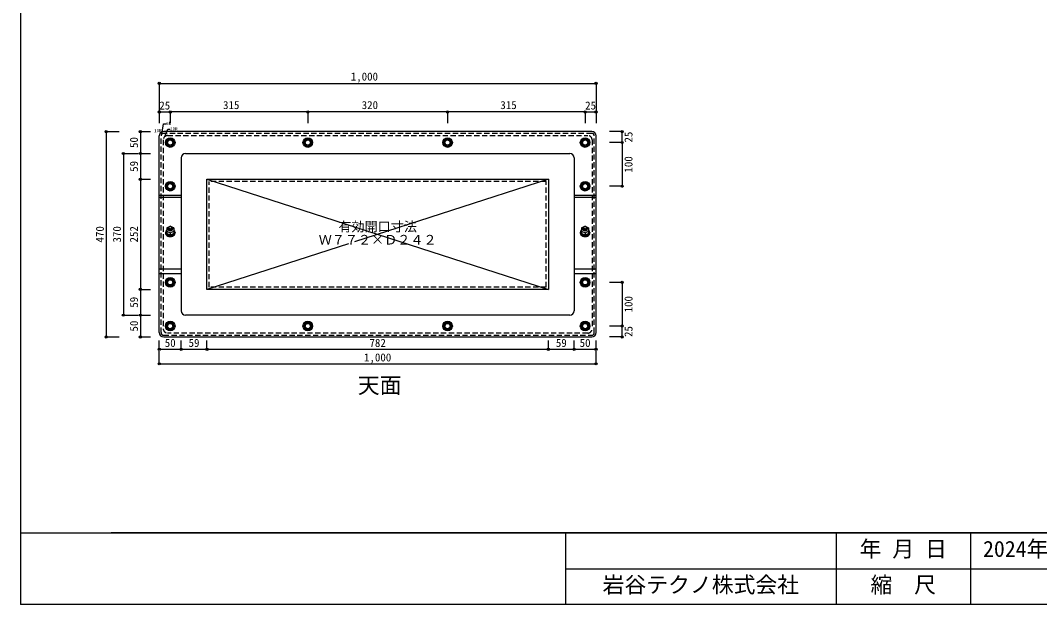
# Model space of a CAD drawing. Units: millimetres at full size, sheet at 1:10. Extents: x -10475 to 9199, y -10092 to 10143.
# Drawn here: x -6012 to -3678, y -1668 to -331 of the extents above; entities that cross this region are included whole.
import ezdxf
from ezdxf.enums import TextEntityAlignment as Align

# ---------------------------------------------------------------- set-up
doc = ezdxf.new("R2010")
doc.units = ezdxf.units.MM
doc.header["$LTSCALE"] = 10
doc.header["$PDMODE"] = 32
doc.header["$PDSIZE"] = 5
doc.linetypes.add('DASHED1', pattern=[1.8, 1.2, -0.6])
for name, color, linetype in [('0-0_FRP', 7, 'Continuous'), ('0-3_開口寸法', 2, 'DASHED1'), ('0-8_FRP寸法', 3, 'Continuous'), ('0-F_図面枠', 7, 'Continuous'), ('3-4', 4, 'Continuous')]:
    doc.layers.add(name, color=color, linetype=linetype)
doc.styles.add('ＭＳ ゴシック', font='')
doc.styles.get('ＭＳ ゴシック').set_extended_font_data('MS Gothic')

msp = doc.modelspace()

# ---------------------------------------------------------------- linework, layer by layer
at = {"layer": '0-0_FRP', "color": 4}
for p, q in [((-5681.01, -596.84), (-5673.78, -579.87)), ((-5673.78, -579.87), (-5668.62, -579.87)), ((-5693.41, -1045.47), (-5693.41, -595.47)), ((-4703.41, -585.47), (-5683.41, -585.47)), ((-4693.41, -1045.47), (-4693.41, -595.47)), ((-5643.41, -645.47), (-5643.41, -995.47)), ((-5633.41, -635.47), (-4753.41, -635.47)), ((-4743.41, -645.47), (-4743.41, -995.47)), ((-5584.41, -694.47), (-4802.41, -946.47)), ((-4802.41, -694.47), (-5246.35, -837.53)), ((-5693.41, -730.55), (-5643.41, -730.55)), ((-5693.41, -735.3), (-5643.41, -735.3)), ((-4743.41, -730.55), (-4693.41, -730.55)), ((-4743.41, -735.3), (-4693.41, -735.3)), ((-5677.46, -814.57), (-5677.46, -816.19)), ((-5659.36, -814.57), (-5659.36, -816.19)), ((-4727.46, -814.57), (-4727.46, -816.19)), ((-4709.36, -814.57), (-4709.36, -816.19)), ((-5664.67, -820.95), (-5665.12, -820.51)), ((-5664.67, -820.95), (-5664.82, -822.62)), ((-5663.91, -822.27), (-5664.74, -821.69)), ((-5663.73, -820.57), (-5664.23, -820.09)), ((-5663.73, -820.57), (-5663.91, -822.27)), ((-4714.67, -820.95), (-4715.12, -820.51)), ((-4714.67, -820.95), (-4714.82, -822.62)), ((-4713.91, -822.27), (-4714.74, -821.69)), ((-4713.73, -820.57), (-4714.23, -820.09)), ((-4713.73, -820.57), (-4713.91, -822.27)), ((-5693.41, -899.3), (-5643.41, -899.3)), ((-4743.41, -899.3), (-4693.41, -899.3)), ((-5693.41, -910.4), (-5643.41, -910.4)), ((-4743.41, -910.4), (-4693.41, -910.4)), ((-4802.41, -946.47), (-5584.41, -946.47)), ((-4753.41, -1005.47), (-5633.41, -1005.47)), ((-5683.41, -1055.47), (-4703.41, -1055.47))]:
    msp.add_line(p, q, dxfattribs=at)
at = {"layer": '0-0_FRP', "linetype": 'DASHED1'}
for p, q in [((-5689.41, -1045.47), (-5689.41, -595.47)), ((-5684.41, -604.47), (-5684.41, -1036.47)), ((-4703.41, -589.47), (-5683.41, -589.47)), ((-5674.41, -594.47), (-4712.41, -594.47)), ((-4702.41, -604.47), (-4702.41, -1036.47)), ((-4697.41, -1045.47), (-4697.41, -595.47)), ((-4712.41, -1046.47), (-5674.41, -1046.47)), ((-5683.41, -1051.47), (-4703.41, -1051.47))]:
    msp.add_line(p, q, dxfattribs=at)
at = {"layer": '0-0_FRP', "color": 3}
for p, q in [((-5679.41, -816.19), (-5679.41, -817.23)), ((-5657.41, -816.19), (-5657.41, -817.23)), ((-4729.41, -816.19), (-4729.41, -817.23)), ((-4707.41, -816.19), (-4707.41, -817.23))]:
    msp.add_line(p, q, dxfattribs=at)
at = {"layer": '0-0_FRP'}
for p, q in [((-5673.41, -806.4), (-5673.41, -808.74)), ((-5660.41, -805.92), (-5664.54, -803.99)), ((-5663.41, -806.4), (-5663.41, -808.74)), ((-5660.41, -805.92), (-5660.41, -818.31)), ((-4723.41, -806.4), (-4723.41, -808.74)), ((-4710.41, -805.92), (-4714.54, -803.99)), ((-4713.41, -806.4), (-4713.41, -808.74)), ((-4710.41, -805.92), (-4710.41, -818.31)), ((-5668.41, -817.13), (-5668.41, -822.04)), ((-5668.41, -822.04), (-5660.41, -818.31)), ((-4718.41, -817.13), (-4718.41, -822.04)), ((-4718.41, -822.04), (-4710.41, -818.31))]:
    msp.add_line(p, q, dxfattribs=at)
for points in [[(-5673.03, -602.47), (-5677.65, -610.47), (-5673.03, -618.47), (-5663.79, -618.47), (-5659.17, -610.47), (-5663.79, -602.47)], [(-5358.03, -602.47), (-5362.65, -610.47), (-5358.03, -618.47), (-5348.79, -618.47), (-5344.17, -610.47), (-5348.79, -602.47)], [(-5038.03, -602.47), (-5042.65, -610.47), (-5038.03, -618.47), (-5028.79, -618.47), (-5024.17, -610.47), (-5028.79, -602.47)], [(-4723.03, -602.47), (-4727.65, -610.47), (-4723.03, -618.47), (-4713.79, -618.47), (-4709.17, -610.47), (-4713.79, -602.47)], [(-5673.03, -702.47), (-5677.65, -710.47), (-5673.03, -718.47), (-5663.79, -718.47), (-5659.17, -710.47), (-5663.79, -702.47)], [(-4723.03, -702.47), (-4727.65, -710.47), (-4723.03, -718.47), (-4713.79, -718.47), (-4709.17, -710.47), (-4713.79, -702.47)], [(-5673.03, -922.47), (-5677.65, -930.47), (-5673.03, -938.47), (-5663.79, -938.47), (-5659.17, -930.47), (-5663.79, -922.47)], [(-4723.03, -922.47), (-4727.65, -930.47), (-4723.03, -938.47), (-4713.79, -938.47), (-4709.17, -930.47), (-4713.79, -922.47)], [(-5673.03, -1022.47), (-5677.65, -1030.47), (-5673.03, -1038.47), (-5663.79, -1038.47), (-5659.17, -1030.47), (-5663.79, -1022.47)], [(-5358.03, -1022.47), (-5362.65, -1030.47), (-5358.03, -1038.47), (-5348.79, -1038.47), (-5344.17, -1030.47), (-5348.79, -1022.47)], [(-5038.03, -1022.47), (-5042.65, -1030.47), (-5038.03, -1038.47), (-5028.79, -1038.47), (-5024.17, -1030.47), (-5028.79, -1022.47)], [(-4723.03, -1022.47), (-4727.65, -1030.47), (-4723.03, -1038.47), (-4713.79, -1038.47), (-4709.17, -1030.47), (-4713.79, -1022.47)]]:
    msp.add_lwpolyline(points, close=True, dxfattribs=at)
at = {"layer": '0-0_FRP', "color": 4}
for points in [[(-5584.41, -694.47), (-4802.41, -694.47), (-4802.41, -946.47)], [(-5260.22, -842), (-5584.41, -946.47), (-5584.41, -694.47)]]:
    msp.add_lwpolyline(points, dxfattribs=at)
at = {"layer": '0-0_FRP'}
for points in [[(-5672.29, -803.99), (-5676.41, -805.92), (-5676.41, -818.31), (-5668.41, -822.04)], [(-5676.41, -813.39), (-5668.41, -817.13), (-5660.41, -813.39)], [(-5667.35, -802.68), (-5668.41, -802.18), (-5669.47, -802.68)], [(-4722.29, -803.99), (-4726.41, -805.92), (-4726.41, -818.31), (-4718.41, -822.04)], [(-4726.41, -813.39), (-4718.41, -817.13), (-4710.41, -813.39)], [(-4717.35, -802.68), (-4718.41, -802.18), (-4719.47, -802.68)]]:
    msp.add_lwpolyline(points, dxfattribs=at)
at = {"layer": '0-0_FRP', "color": 3}
for centre in [(-5668.41, -610.47), (-5353.41, -610.47), (-5033.41, -610.47), (-4718.41, -610.47), (-5668.41, -710.47), (-4718.41, -710.47), (-5668.41, -930.47), (-4718.41, -930.47), (-5668.41, -1030.47), (-5353.41, -1030.47), (-5033.41, -1030.47), (-4718.41, -1030.47)]:
    msp.add_circle(centre, 11, dxfattribs=at)
at = {"layer": '0-0_FRP'}
for centre, radius in [((-5668.41, -610.47), 8), ((-5668.41, -610.47), 6), ((-5353.41, -610.47), 8), ((-5353.41, -610.47), 6), ((-5033.41, -610.47), 8), ((-5033.41, -610.47), 6), ((-4718.41, -610.47), 8), ((-4718.41, -610.47), 6), ((-5668.41, -710.47), 8), ((-5668.41, -710.47), 6), ((-4718.41, -710.47), 8), ((-4718.41, -710.47), 6), ((-5668.41, -930.47), 8), ((-5668.41, -930.47), 6), ((-4718.41, -930.47), 8), ((-4718.41, -930.47), 6), ((-5668.41, -1030.47), 8), ((-5668.41, -1030.47), 6), ((-5353.41, -1030.47), 8), ((-5353.41, -1030.47), 6), ((-5033.41, -1030.47), 8), ((-5033.41, -1030.47), 6), ((-4718.41, -1030.47), 8), ((-4718.41, -1030.47), 6)]:
    msp.add_circle(centre, radius, dxfattribs=at)
at = {"layer": '0-0_FRP', "color": 4}
for centre, radius, start, end in [((-5683.41, -595.47), 10, 90, 180), ((-5668.41, -610.47), 9.05, 122.126, 177.874), ((-5668.41, -610.47), 9.05, 62.126, 117.874), ((-5668.41, -610.47), 9.05, 2.126, 57.874), ((-5353.41, -610.47), 9.05, 122.126, 177.874), ((-5353.41, -610.47), 9.05, 62.126, 117.874), ((-5353.41, -610.47), 9.05, 2.126, 57.874), ((-5033.41, -610.47), 9.05, 122.126, 177.874), ((-5033.41, -610.47), 9.05, 62.126, 117.874), ((-5033.41, -610.47), 9.05, 2.126, 57.874), ((-4718.41, -610.47), 9.05, 122.126, 177.874), ((-4718.41, -610.47), 9.05, 62.126, 117.874), ((-4718.41, -610.47), 9.05, 2.126, 57.874), ((-4703.41, -595.47), 10, 0, 90), ((-5668.41, -610.47), 9.05, 182.126, 237.874), ((-5668.41, -610.47), 9.05, 242.126, 297.874), ((-5668.41, -610.47), 9.05, 302.126, 357.874), ((-5353.41, -610.47), 9.05, 182.126, 237.874), ((-5353.41, -610.47), 9.05, 242.126, 297.874), ((-5353.41, -610.47), 9.05, 302.126, 357.874), ((-5033.41, -610.47), 9.05, 182.126, 237.874), ((-5033.41, -610.47), 9.05, 242.126, 297.874), ((-5033.41, -610.47), 9.05, 302.126, 357.874), ((-4718.41, -610.47), 9.05, 182.126, 237.874), ((-4718.41, -610.47), 9.05, 242.126, 297.874), ((-4718.41, -610.47), 9.05, 302.126, 357.874), ((-5633.41, -645.47), 10, 90, 180), ((-4753.41, -645.47), 10, 0, 90), ((-5668.41, -710.47), 9.05, 122.126, 177.874), ((-5668.41, -710.47), 9.05, 182.126, 237.874), ((-5668.41, -710.47), 9.05, 62.126, 117.874), ((-5668.41, -710.47), 9.05, 242.126, 297.874), ((-5668.41, -710.47), 9.05, 2.126, 57.874), ((-5668.41, -710.47), 9.05, 302.126, 357.874), ((-4718.41, -710.47), 9.05, 122.126, 177.874), ((-4718.41, -710.47), 9.05, 182.126, 237.874), ((-4718.41, -710.47), 9.05, 62.126, 117.874), ((-4718.41, -710.47), 9.05, 242.126, 297.874), ((-4718.41, -710.47), 9.05, 2.126, 57.874), ((-4718.41, -710.47), 9.05, 302.126, 357.874), ((-5668.41, -930.47), 9.05, 122.126, 177.874), ((-5668.41, -930.47), 9.05, 182.126, 237.874), ((-5668.41, -930.47), 9.05, 62.126, 117.874), ((-5668.41, -930.47), 9.05, 2.126, 57.874), ((-5668.41, -930.47), 9.05, 302.126, 357.874), ((-4718.41, -930.47), 9.05, 122.126, 177.874), ((-4718.41, -930.47), 9.05, 182.126, 237.874), ((-4718.41, -930.47), 9.05, 62.126, 117.874), ((-4718.41, -930.47), 9.05, 2.126, 57.874), ((-4718.41, -930.47), 9.05, 302.126, 357.874), ((-5668.41, -930.47), 9.05, 242.126, 297.874), ((-4718.41, -930.47), 9.05, 242.126, 297.874), ((-5633.41, -995.47), 10, 180, 270), ((-4753.41, -995.47), 10, 270, 0), ((-5668.41, -1030.47), 9.05, 122.126, 177.874), ((-5668.41, -1030.47), 9.05, 62.126, 117.874), ((-5668.41, -1030.47), 9.05, 2.126, 57.874), ((-5353.41, -1030.47), 9.05, 122.126, 177.874), ((-5353.41, -1030.47), 9.05, 62.126, 117.874), ((-5353.41, -1030.47), 9.05, 2.126, 57.874), ((-5033.41, -1030.47), 9.05, 122.126, 177.874), ((-5033.41, -1030.47), 9.05, 62.126, 117.874), ((-5033.41, -1030.47), 9.05, 2.126, 57.874), ((-4718.41, -1030.47), 9.05, 122.126, 177.874), ((-4718.41, -1030.47), 9.05, 62.126, 117.874), ((-4718.41, -1030.47), 9.05, 2.126, 57.874), ((-5683.41, -1045.47), 10, 180, 270), ((-5668.41, -1030.47), 9.05, 182.126, 237.874), ((-5668.41, -1030.47), 9.05, 242.126, 297.874), ((-5668.41, -1030.47), 9.05, 302.126, 357.874), ((-5353.41, -1030.47), 9.05, 182.126, 237.874), ((-5353.41, -1030.47), 9.05, 242.126, 297.874), ((-5353.41, -1030.47), 9.05, 302.126, 357.874), ((-5033.41, -1030.47), 9.05, 182.126, 237.874), ((-5033.41, -1030.47), 9.05, 242.126, 297.874), ((-5033.41, -1030.47), 9.05, 302.126, 357.874), ((-4718.41, -1030.47), 9.05, 182.126, 237.874), ((-4718.41, -1030.47), 9.05, 242.126, 297.874), ((-4718.41, -1030.47), 9.05, 302.126, 357.874), ((-4703.41, -1045.47), 10, 270, 0)]:
    msp.add_arc(centre, radius, start, end, dxfattribs=at)
at = {"layer": '0-0_FRP', "linetype": 'DASHED1'}
for centre, radius, start, end in [((-5683.41, -595.47), 6, 90, 180), ((-5674.41, -604.47), 10, 90, 180), ((-4712.41, -604.47), 10, 0, 90), ((-4703.41, -595.47), 6, 0, 90), ((-5683.41, -1045.47), 6, 180, 270), ((-5674.41, -1036.47), 10, 180, 270), ((-4712.41, -1036.47), 10, 270, 0), ((-4703.41, -1045.47), 6, 270, 0)]:
    msp.add_arc(centre, radius, start, end, dxfattribs=at)
at = {"layer": '0-0_FRP', "color": 3}
for centre, start_param, end_param in [((-5668.41, -816.19), 5.5267289, 10.1812343), ((-4718.41, -816.19), 5.5267289, 10.1812343), ((-5668.41, -817.23), 6.2831853, 9.424778), ((-4718.41, -817.23), 6.2831853, 9.424778)]:
    msp.add_ellipse(centre, major_axis=(-11, 0), ratio=0.761243, start_param=start_param, end_param=end_param, dxfattribs=at)
at = {"layer": '0-0_FRP', "color": 4}
for centre, start_param, end_param in [((-5668.41, -814.57), 5.7966923, 6.7696783), ((-5668.41, -816.19), 6.2831853, 8.2623156), ((-5668.41, -816.19), 2.0916461, 3.1415927), ((-5668.41, -814.57), 2.6550996, 3.6280857), ((-4718.41, -814.57), 5.7966923, 6.7696783), ((-4718.41, -816.19), 6.2831853, 8.2623156), ((-4718.41, -816.19), 2.0916461, 3.1415927), ((-4718.41, -814.57), 2.6550996, 3.6280857), ((-5668.41, -814.57), 0.6086833, 1.4470315), ((-5668.41, -814.57), 1.6945612, 1.9968055), ((-5668.41, -814.57), 2.1143184, 2.5329093), ((-4718.41, -814.57), 0.6086833, 1.4470315), ((-4718.41, -814.57), 1.6945612, 1.9968055), ((-4718.41, -814.57), 2.1143184, 2.5329093)]:
    msp.add_ellipse(centre, major_axis=(-9.05, 0), ratio=0.773861, start_param=start_param, end_param=end_param, dxfattribs=at)
at = {"layer": '0-0_FRP'}
for centre, major_axis in [((-5668.41, -806.4), (-5, 0)), ((-5668.41, -805.43), (-3.5, 0)), ((-4718.41, -806.4), (-5, 0)), ((-4718.41, -805.43), (-3.5, 0))]:
    msp.add_ellipse(centre, major_axis=major_axis, ratio=0.761243, dxfattribs=at)
for centre in [(-5668.41, -808.74), (-4718.41, -808.74)]:
    msp.add_ellipse(centre, major_axis=(-5, 0), ratio=0.761243, start_param=6.2828527, end_param=9.4251105, dxfattribs=at)
at = {"layer": '0-3_開口寸法', "color": 3}
for p, q in [((-5579.41, -941.47), (-5579.41, -699.47)), ((-4807.41, -699.47), (-5579.41, -699.47)), ((-4807.41, -941.47), (-4807.41, -699.47)), ((-4807.41, -941.47), (-5579.41, -941.47))]:
    msp.add_line(p, q, dxfattribs=at)
at = {"layer": '0-8_FRP寸法', "color": 4}
for p, q in [((-5693.41, -475.15), (-4693.41, -475.15)), ((-5693.41, -540.39), (-5668.41, -540.39)), ((-5353.41, -540.39), (-5668.41, -540.39)), ((-5033.41, -540.39), (-5353.41, -540.39)), ((-4718.41, -540.39), (-5033.41, -540.39)), ((-4718.41, -540.39), (-4693.41, -540.39)), ((-5736.79, -585.47), (-5736.79, -635.47)), ((-4633.47, -610.47), (-4633.47, -585.47)), ((-4633.47, -610.47), (-4633.47, -710.47)), ((-5775.66, -635.47), (-5775.66, -1005.47)), ((-5736.79, -635.47), (-5736.79, -694.47)), ((-4633.47, -930.47), (-4633.47, -1030.47)), ((-5736.79, -946.47), (-5736.79, -1005.47)), ((-5736.79, -1005.47), (-5736.79, -1055.47)), ((-4633.47, -1055.47), (-4633.47, -1030.47)), ((-5693.41, -1083.69), (-5643.41, -1083.69)), ((-5643.41, -1083.69), (-5584.41, -1083.69)), ((-4802.41, -1083.69), (-4743.41, -1083.69)), ((-4743.41, -1083.69), (-4693.41, -1083.69))]:
    msp.add_line(p, q, dxfattribs=at)
at = {"layer": '0-8_FRP寸法'}
for p, q in [((-5693.41, -475.15), (-5693.41, -565.76)), ((-4693.41, -475.15), (-4693.41, -565.76)), ((-5693.41, -540.39), (-5693.41, -565.76)), ((-5668.41, -540.39), (-5668.41, -565.76)), ((-5668.41, -540.39), (-5668.41, -565.76)), ((-5353.41, -540.39), (-5353.41, -565.76)), ((-5033.41, -540.39), (-5033.41, -565.76)), ((-4718.41, -540.39), (-4718.41, -565.76)), ((-4718.41, -540.39), (-4718.41, -565.76)), ((-4693.41, -540.39), (-4693.41, -565.76)), ((-5814.97, -585.47), (-5785.27, -585.47)), ((-5736.79, -585.47), (-5713.21, -585.47)), ((-4633.47, -585.47), (-4662.54, -585.47)), ((-4633.47, -610.47), (-4662.54, -610.47)), ((-4633.47, -610.47), (-4662.54, -610.47)), ((-5775.66, -635.47), (-5741.66, -635.47)), ((-5736.79, -635.47), (-5713.21, -635.47)), ((-5736.79, -694.47), (-5713.21, -694.47)), ((-4633.47, -710.47), (-4662.54, -710.47)), ((-4633.47, -930.47), (-4662.54, -930.47)), ((-5736.79, -946.47), (-5713.21, -946.47)), ((-5775.66, -1005.47), (-5741.66, -1005.47)), ((-5736.79, -1005.47), (-5713.21, -1005.47)), ((-4633.47, -1030.47), (-4662.54, -1030.47)), ((-4633.47, -1030.47), (-4662.54, -1030.47)), ((-5814.97, -1055.47), (-5785.27, -1055.47)), ((-5736.79, -1055.47), (-5713.21, -1055.47)), ((-5693.41, -1083.69), (-5693.41, -1063.33)), ((-5643.41, -1083.69), (-5643.41, -1063.33)), ((-5584.41, -1083.69), (-5584.41, -1063.33)), ((-4802.41, -1083.69), (-4802.41, -1063.33)), ((-4743.41, -1083.69), (-4743.41, -1063.33)), ((-4693.41, -1083.69), (-4693.41, -1063.33)), ((-4633.47, -1055.47), (-4662.54, -1055.47)), ((-5693.41, -1116.88), (-5693.41, -1088.22)), ((-4693.41, -1116.88), (-4693.41, -1088.22))]:
    msp.add_line(p, q, dxfattribs=at)
at = {"layer": '0-8_FRP寸法', "color": 4}
msp.add_lwpolyline([(-5687.65, -591.01), (-5683.67, -567.48), (-5677.62, -567.48)], dxfattribs=at)
at = {"layer": '0-8_FRP寸法', "color": 6}
for p in [(-5693.41, -475.15), (-4693.41, -475.15), (-5693.41, -540.39), (-5668.41, -540.39), (-5353.41, -540.39), (-5033.41, -540.39), (-4718.41, -540.39), (-4693.41, -540.39), (-5814.97, -585.47), (-5736.79, -585.47), (-4633.47, -585.47), (-4633.47, -610.47), (-5775.66, -635.47), (-5736.79, -635.47), (-5736.79, -694.47), (-4633.47, -710.47), (-4633.47, -930.47), (-5736.79, -946.47), (-5775.66, -1005.47), (-5736.79, -1005.47), (-4633.47, -1030.47), (-5814.97, -1055.47), (-5736.79, -1055.47), (-4633.47, -1055.47), (-5693.41, -1083.69), (-5643.41, -1083.69), (-5584.41, -1083.69), (-4802.41, -1083.69), (-4743.41, -1083.69), (-4693.41, -1083.69), (-5693.41, -1116.88), (-4693.41, -1116.88)]:
    msp.add_point(p, dxfattribs=at)
at = {"layer": '0-F_図面枠'}
for p, q in [((-6011.52, -1503.59), (-2011.52, -1503.59)), ((-2011.52, -1503.59), (-5803.94, -1503.59)), ((-4763.28, -1503.59), (-4763.28, -1667.93)), ((-4143.79, -1503.59), (-4143.79, -1667.93)), ((-3836, -1503.59), (-3836, -1667.93)), ((-4763.28, -1585.76), (-4143.79, -1585.76)), ((-4143.79, -1585.76), (-3403.58, -1585.76)), ((-2011.52, -1667.93), (-6011.52, -1667.93))]:
    msp.add_line(p, q, dxfattribs=at)
msp.add_lwpolyline([(-2011.52, 1092.07), (-6011.52, 1092.07), (-6011.52, -1667.93)], dxfattribs=at)
at = {"layer": '3-4'}
for p, q in [((-5814.97, -585.47), (-5814.97, -1055.47)), ((-5736.79, -694.47), (-5736.79, -946.47)), ((-5584.41, -1083.69), (-4802.41, -1083.69)), ((-5693.41, -1116.88), (-4693.41, -1116.88))]:
    msp.add_line(p, q, dxfattribs=at)

# ---------------------------------------------------------------- texts
at = {"layer": '0-0_FRP', "color": 6, "style": 'ＭＳ ゴシック'}
msp.add_text('10R', height=7.331, dxfattribs=at).set_placement((-5668.62, -584.87), align=Align.BOTTOM_LEFT)
at = {"layer": '0-3_開口寸法', "color": 3, "style": 'ＭＳ ゴシック'}
for s, p in [('有効開口寸法', (-5283.41, -820.47)), ('Ｗ７７２×Ｄ２４２', (-5328.41, -850.47))]:
    msp.add_text(s, height=21.99, dxfattribs=at).set_placement(p, align=Align.BOTTOM_LEFT)
at = {"layer": '0-8_FRP寸法', "style": 'ＭＳ ゴシック'}
for s, p in [('1,000', (-5254.98, -474.12)), ('25', (-5693.41, -540.39)), ('315', (-5547.48, -539.36)), ('320', (-5229.98, -539.36)), ('315', (-4912.48, -539.36)), ('25', (-4718.41, -540.39)), ('50', (-5680.91, -1083.69)), ('59', (-5626.41, -1083.69)), ('782', (-5212.16, -1083.69)), ('59', (-4785.41, -1083.69)), ('50', (-4730.91, -1083.69)), ('1,000', (-5224.66, -1116.88))]:
    msp.add_text(s, height=18.33, dxfattribs=at).set_placement(p, align=Align.BOTTOM_LEFT)
at = {"layer": '0-8_FRP寸法', "color": 6, "style": 'ＭＳ ゴシック'}
for s, height, p in [('10R', 7.331, (-5705.47, -589.16)), ('6R', 7.331, (-5677.62, -572.48)), ('天面', 36.66, (-5238.89, -1195.43))]:
    msp.add_text(s, height=height, dxfattribs=at).set_placement(p, align=Align.BOTTOM_LEFT)
at = {"layer": '0-8_FRP寸法', "style": 'ＭＳ ゴシック'}
for s, p in [('50', (-5736.79, -622.97)), ('25', (-4604.43, -610.47)), ('100', (-4604.43, -679.22)), ('59', (-5736.79, -677.47)), ('470', (-5814.97, -839.22)), ('370', (-5775.66, -839.22)), ('252', (-5736.79, -839.22)), ('59', (-5736.79, -988.47)), ('100', (-4604.43, -999.22)), ('50', (-5736.79, -1042.97)), ('25', (-4604.43, -1055.47))]:
    msp.add_text(s, height=18.33, rotation=90, dxfattribs=at).set_placement(p, align=Align.BOTTOM_LEFT)
at = {"layer": '0-F_図面枠', "color": 6, "style": 'ＭＳ ゴシック'}
for s, p in [('年 月 日', (-4089.9, -1569.67)), ('2024年02月09日', (-3807.29, -1569.67)), ('岩谷テクノ株式会社', (-4678.46, -1651.76)), ('縮\u3000尺', (-4064.9, -1651.84))]:
    msp.add_text(s, height=36.66, dxfattribs=at).set_placement(p, align=Align.BOTTOM_LEFT)

doc.saveas('drawing.dxf')
